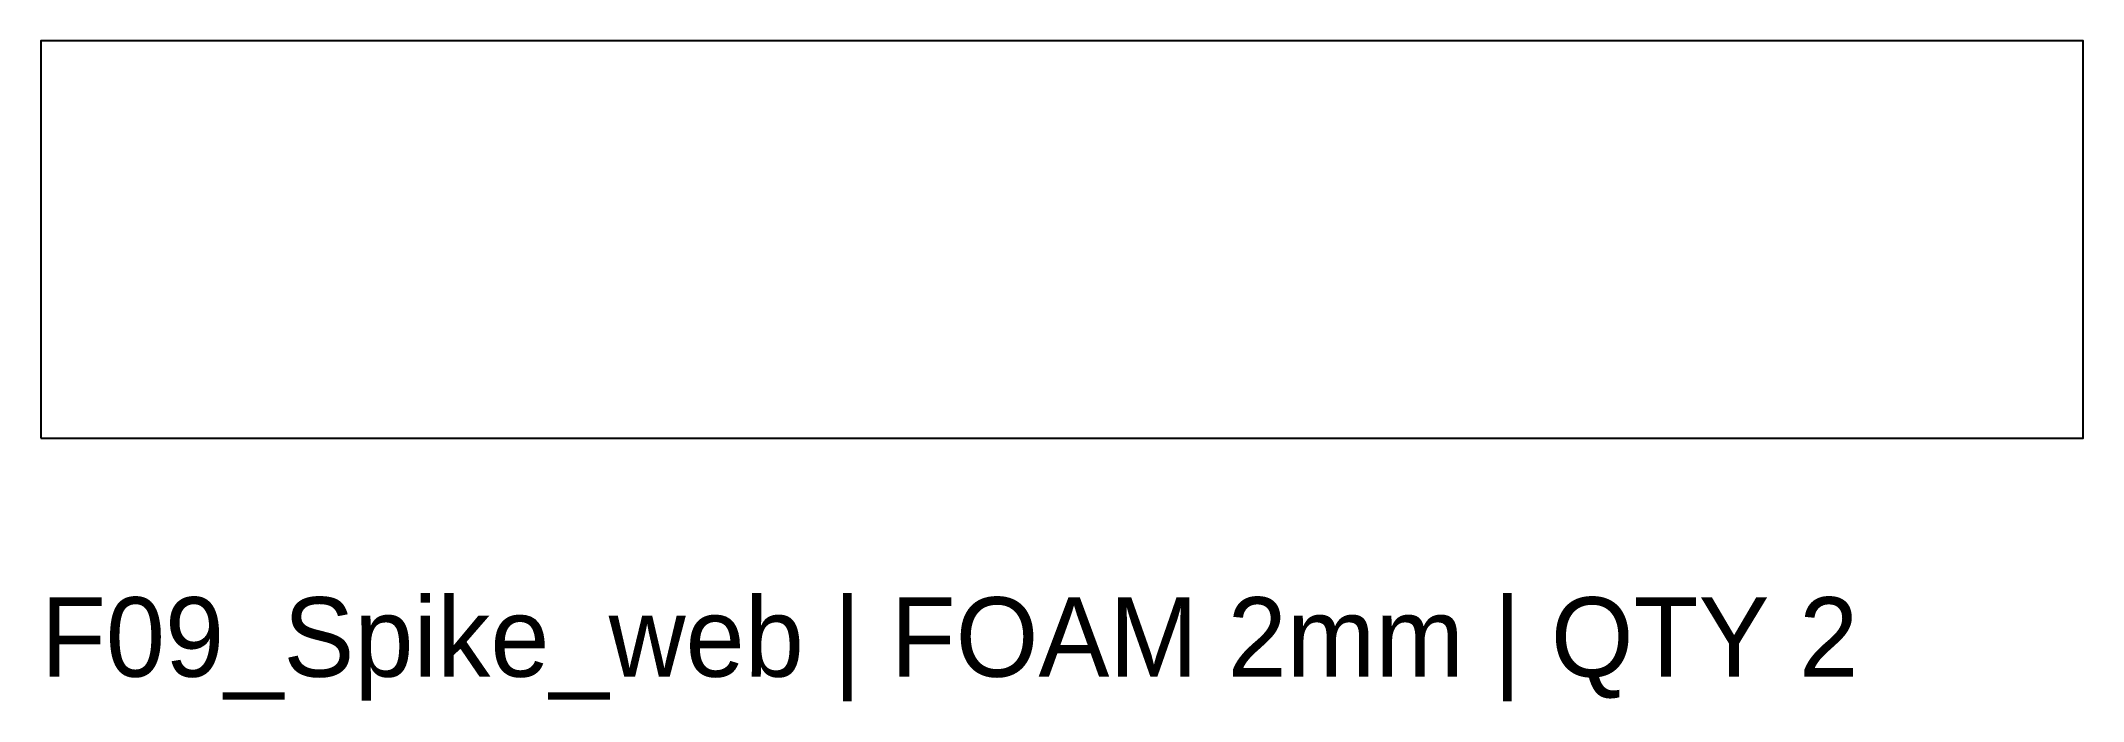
# Model space of a CAD drawing. Header units: millimetres. Extents: x 0 to 77, y -9.9 to 15.
import ezdxf

# ---------------------------------------------------------------- set-up
doc = ezdxf.new("R2010")
doc.units = ezdxf.units.MM
doc.layers.add('ANNOTATION', color=8, linetype='Continuous')
doc.layers.add('CUT', color=7, linetype='Continuous')

msp = doc.modelspace()

# ---------------------------------------------------------------- linework, layer by layer
at = {"layer": 'CUT'}
msp.add_lwpolyline([(0, 0), (77, 0), (77, 15), (0, 15)], close=True, dxfattribs=at)

# ---------------------------------------------------------------- texts
at = {"layer": 'ANNOTATION'}
msp.add_text('F09_Spike_web | FOAM 2mm | QTY 2', height=3, dxfattribs=at).set_placement((0, -9))

doc.saveas('drawing.dxf')
